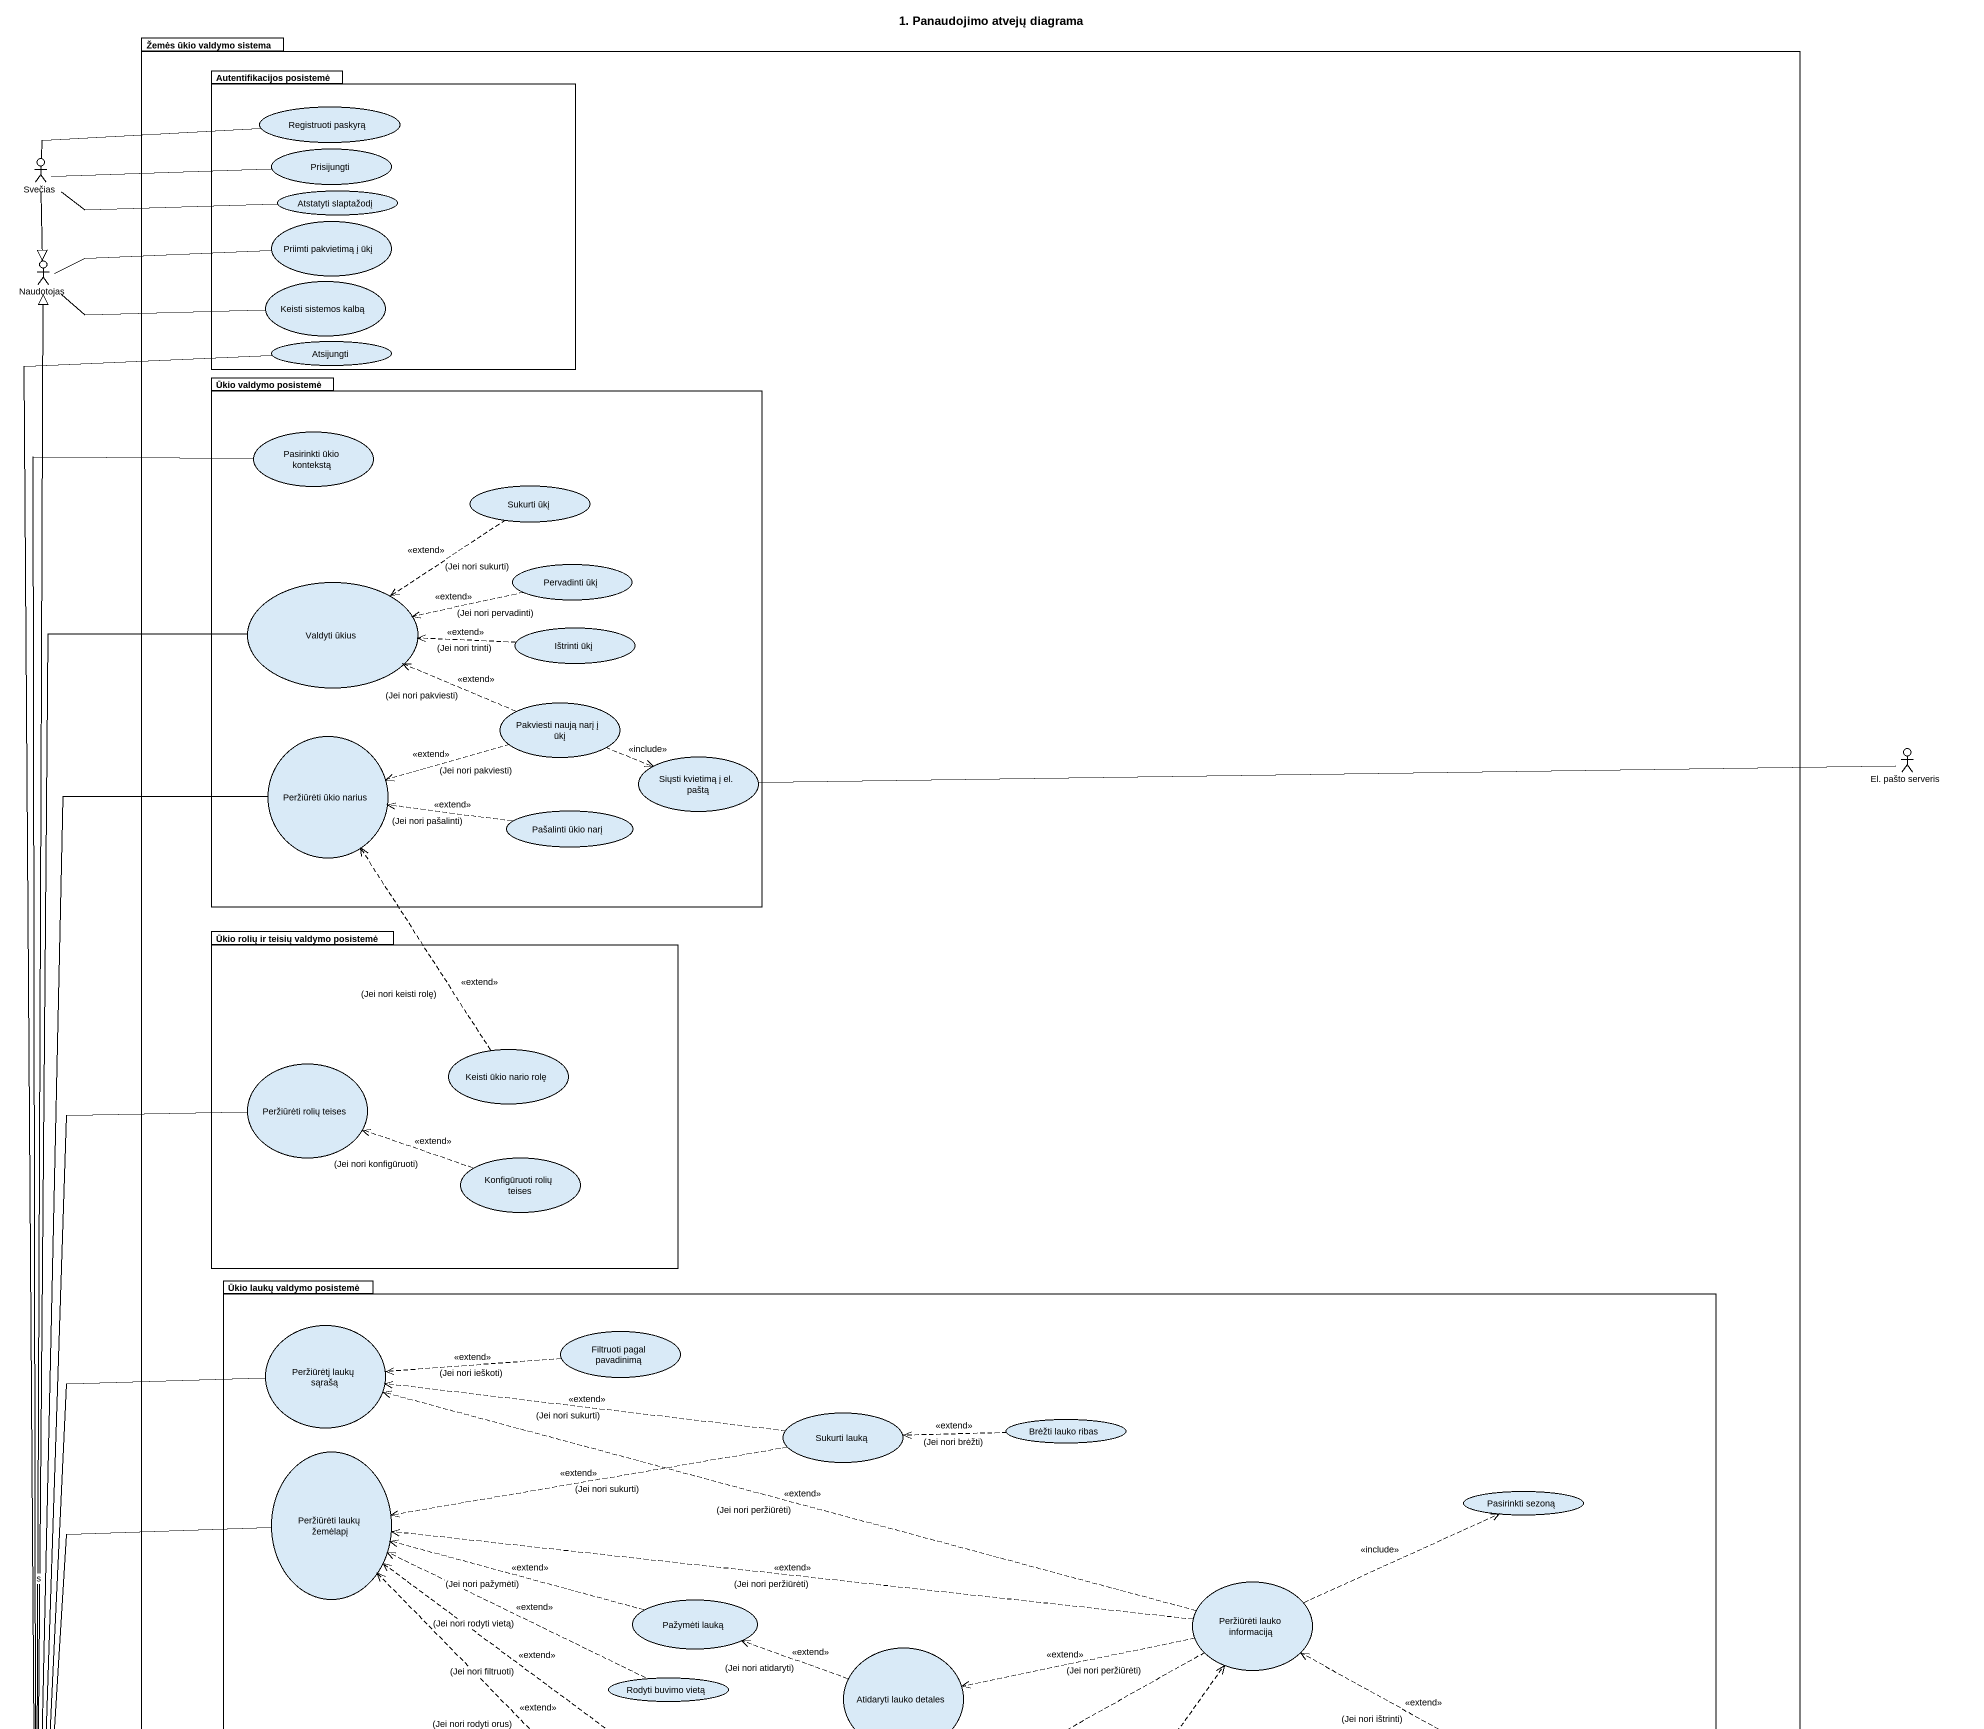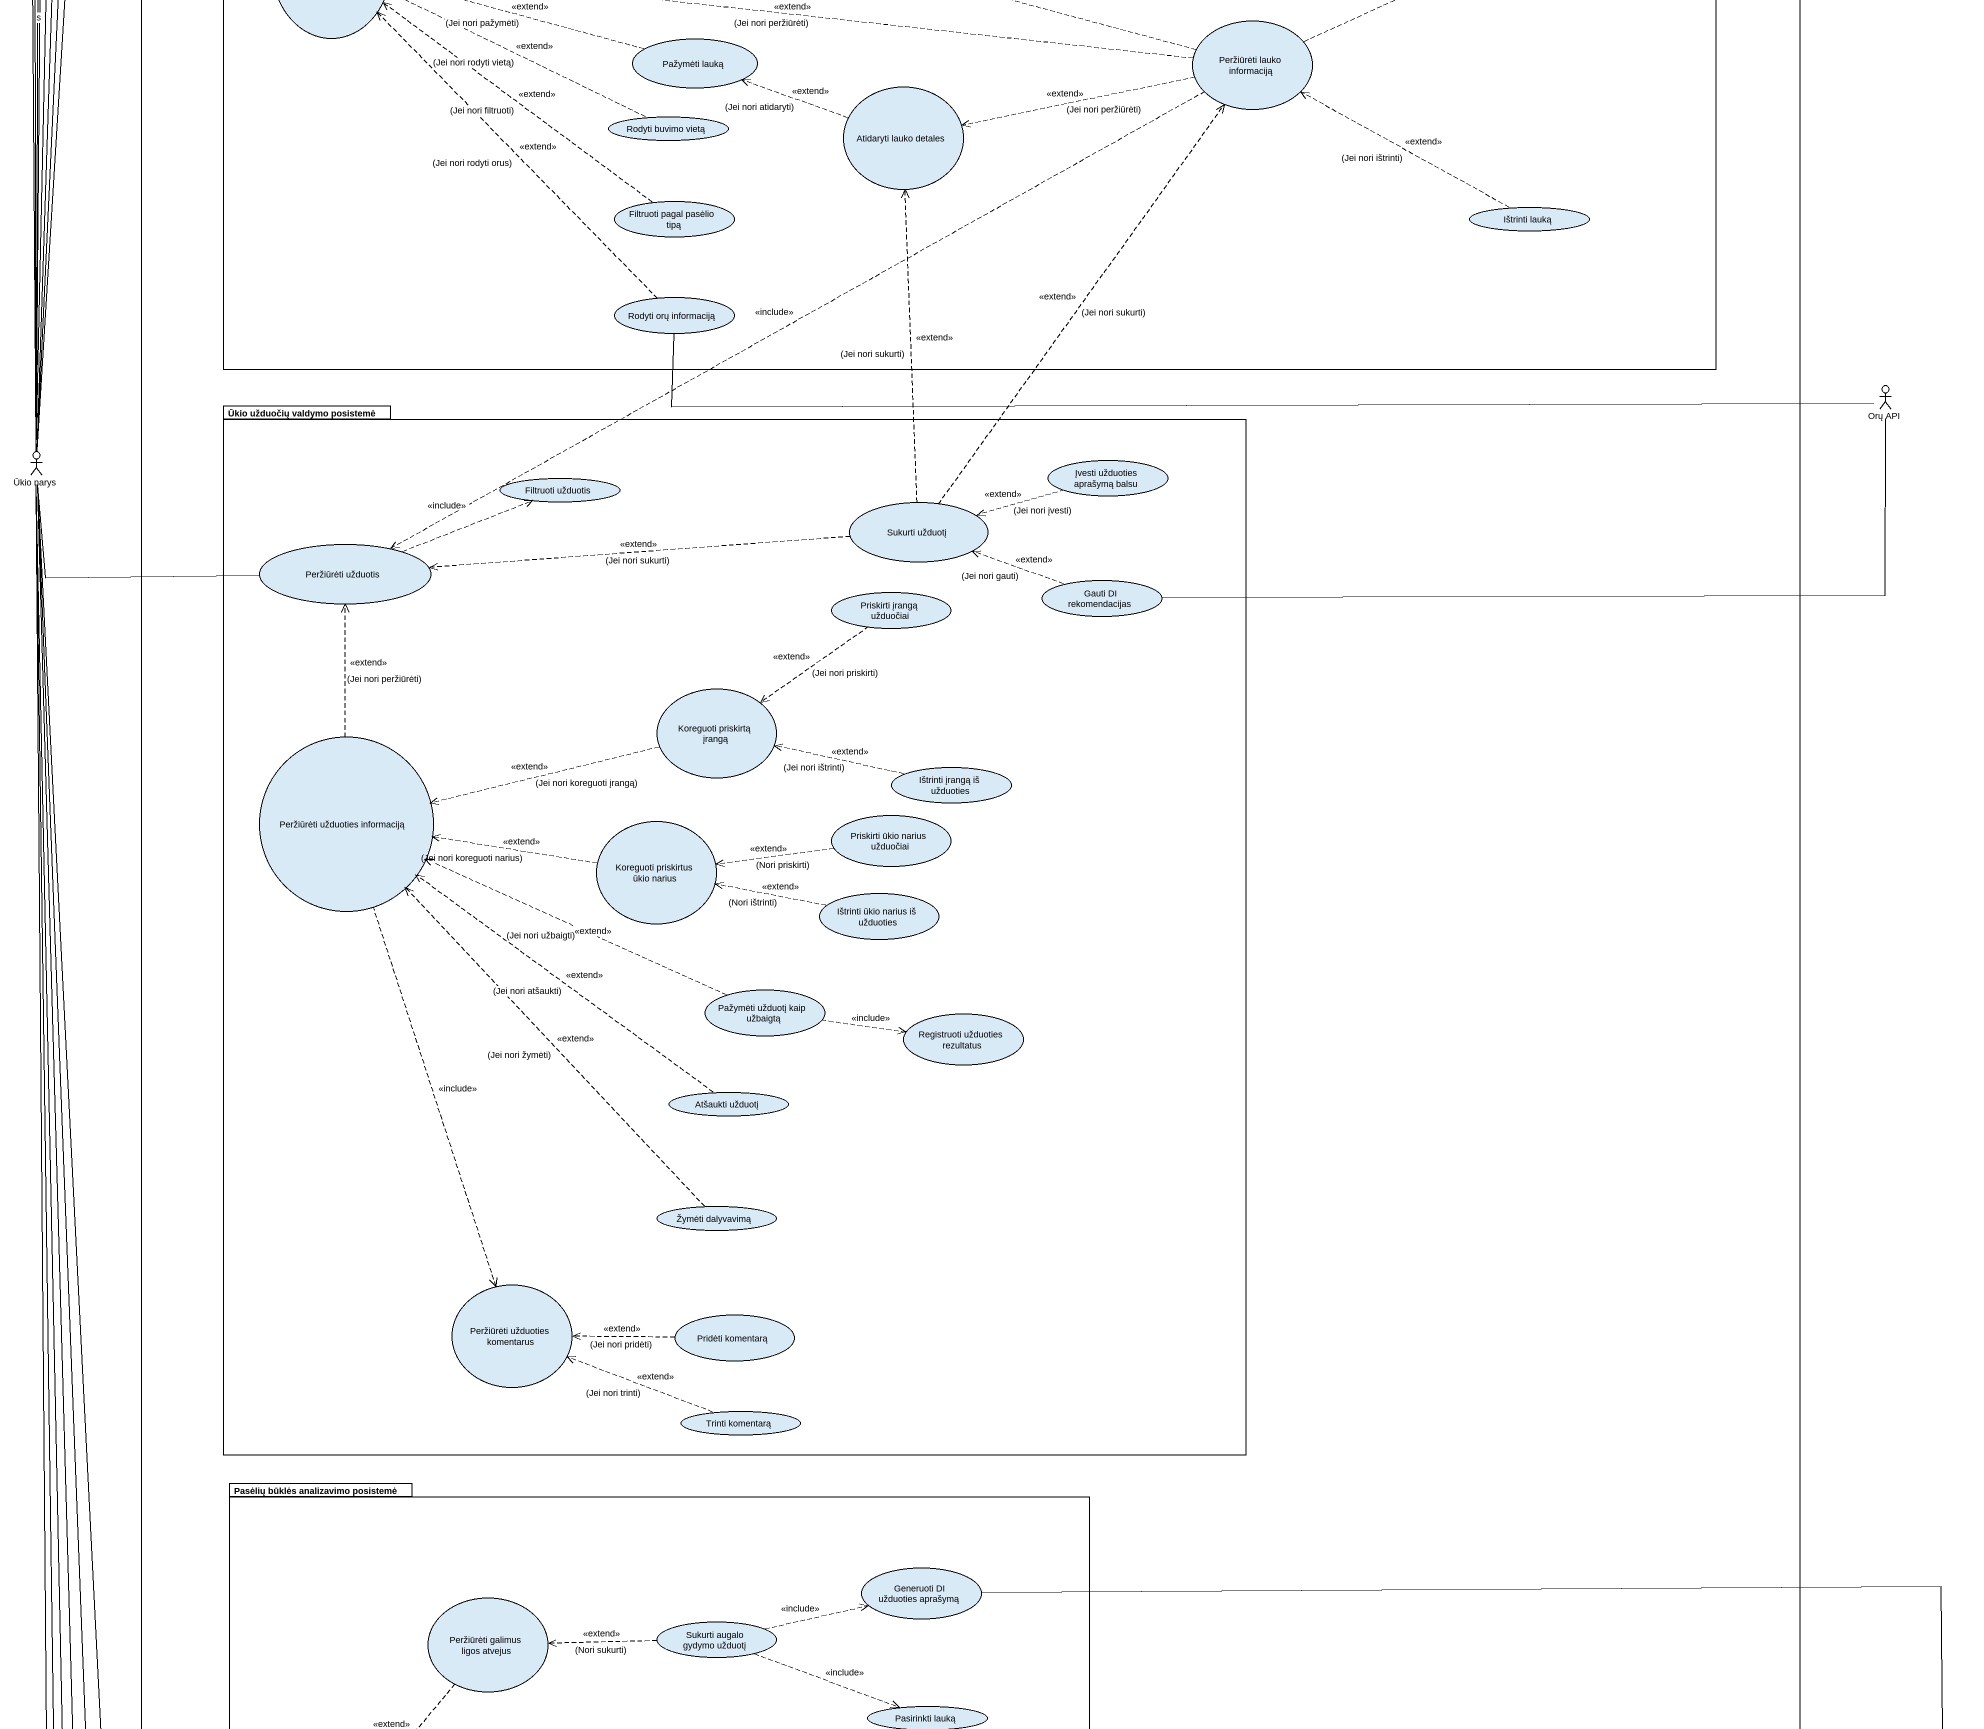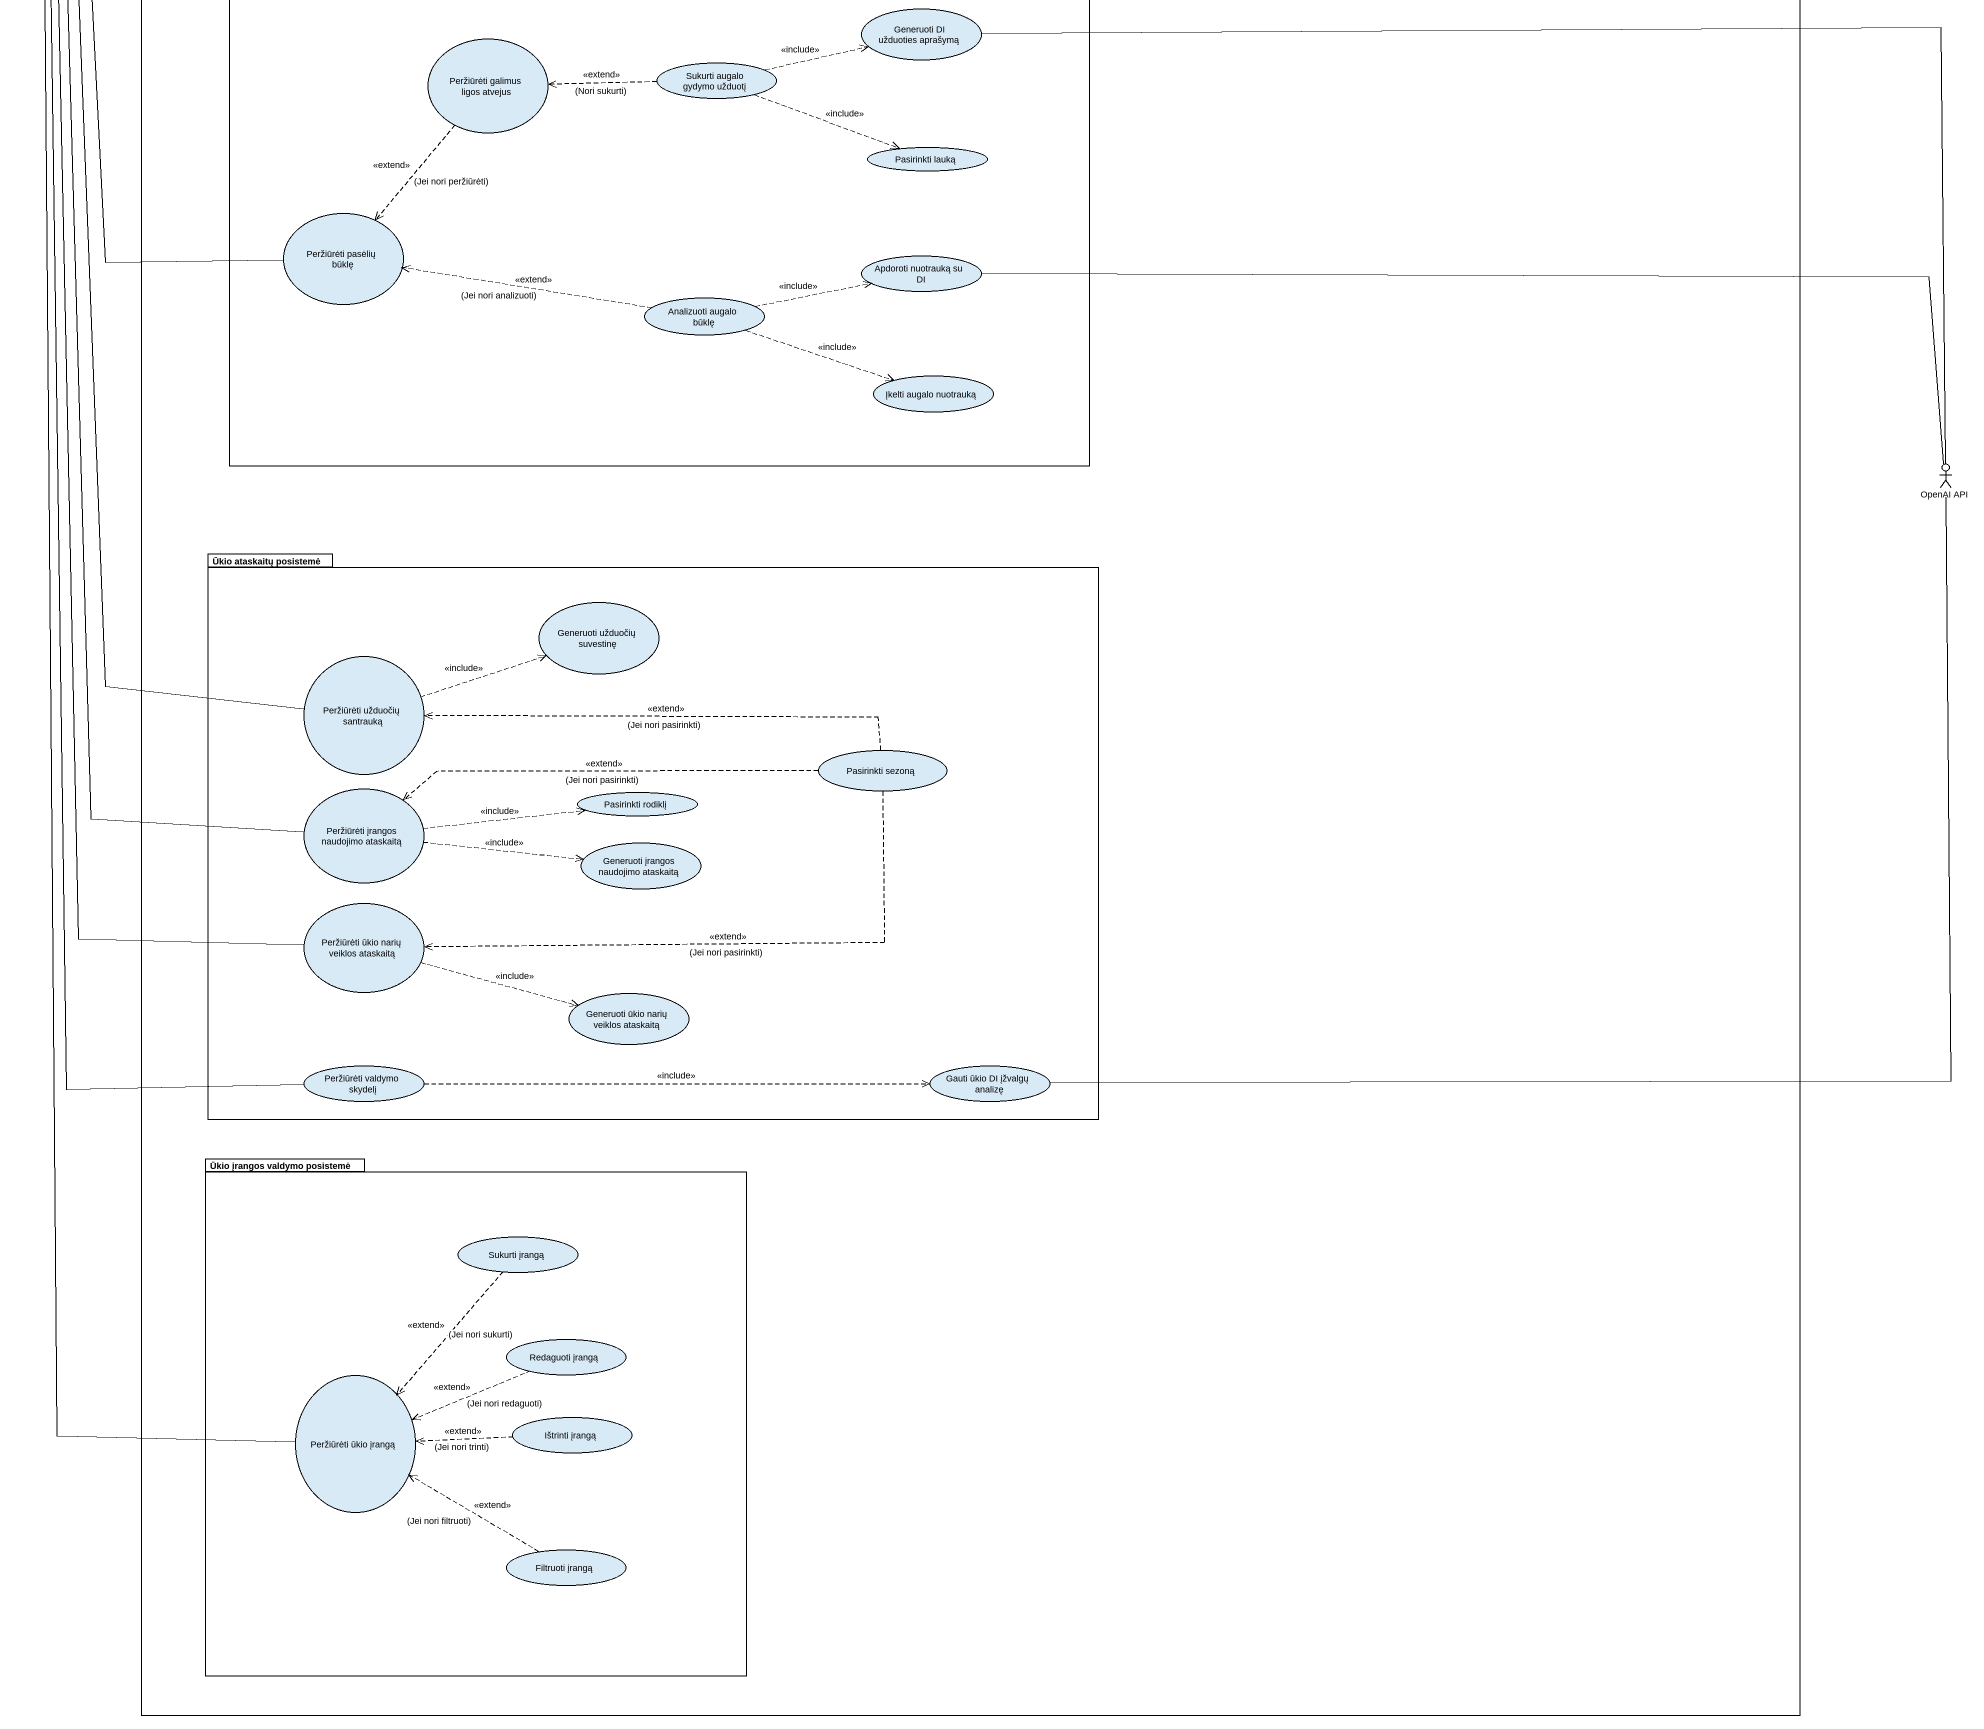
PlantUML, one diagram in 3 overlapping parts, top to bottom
@startuml
title 1. Panaudojimo atvejų diagrama
package "Žemės ūkio valdymo sistema" as Žemės_ūkio_valdymo_sistema {
  package "Autentifikacijos posistemė" as Autentifikacijos_posistemė {
    usecase "Registruoti paskyrą" as Registruoti_paskyrą
    usecase Prisijungti
    usecase "Atstatyti slaptažodį" as Atstatyti_slaptažodį
    usecase "Priimti pakvietimą į ūkį" as Priimti_pakvietimą_į_ūkį
    usecase "Keisti sistemos kalbą" as Keisti_sistemos_kalbą
    usecase Atsijungti
  }
  package "Ūkio valdymo posistemė" as Ūkio_valdymo_posistemė {
    usecase "Pasirinkti ūkio kontekstą" as Pasirinkti_ūkio_kontekstą
    usecase "Sukurti ūkį" as Sukurti_ūkį
    usecase "Valdyti ūkius" as Valdyti_ūkius
    usecase "Pervadinti ūkį" as Pervadinti_ūkį
    usecase "Ištrinti ūkį" as Ištrinti_ūkį
    usecase "Pakviesti naują narį į ūkį" as Pakviesti_naują_narį_į_ūkį
    usecase "Peržiūrėti ūkio narius" as Peržiūrėti_ūkio_narius
    usecase "Siųsti kvietimą į el. paštą" as Siųsti_kvietimą_į_el_paštą
    usecase "Pašalinti ūkio narį" as Pašalinti_ūkio_narį
  }
  package "Ūkio rolių ir teisių valdymo posistemė" as Ūkio_rolių_ir_teisių {
    usecase "Keisti ūkio nario rolę" as Keisti_ūkio_nario_rolę
    usecase "Peržiūrėti rolių teises" as Peržiūrėti_rolių_teises
    usecase "Konfigūruoti rolių teises" as Konfigūruoti_rolių_teises
  }
  package "Ūkio laukų valdymo posistemė" as Ūkio_laukų_valdymo_posistemė {
    usecase "Peržiūrėtj laukų sąrašą" as Peržiūrėtj_laukų_sąrašą
    usecase "Filtruoti pagal pavadinimą" as Filtruoti_pagal_pavadinimą
    usecase "Sukurti lauką" as Sukurti_lauką
    usecase "Brėžti lauko ribas" as Brėžti_lauko_ribas
    usecase "Peržiūrėti laukų žemėlapį" as Peržiūrėti_laukų_žemėlapį
    usecase "Pasirinkti sezoną" as Pasirinkti_sezoną
    usecase "Pažymėti lauką" as Pažymėti_lauką
    usecase "Peržiūrėti lauko informaciją" as Peržiūrėti_lauko_informaciją
    usecase "Rodyti buvimo vietą" as Rodyti_buvimo_vietą
    usecase "Atidaryti lauko detales" as Atidaryti_lauko_detales
    usecase "Filtruoti pagal pasėlio tipą" as Filtruoti_pagal_pasėlio_tipą
    usecase "Ištrinti lauką" as Ištrinti_lauką
    usecase "Rodyti orų informaciją" as Rodyti_orų_informaciją
  }
  package "Ūkio užduočių valdymo posistemė" as Ūkio_užduočių_valdymo {
    usecase "Įvesti užduoties aprašymą balsu" as Įvesti_užduoties_aprašymą
    usecase "Filtruoti užduotis" as Filtruoti_užduotis
    usecase "Sukurti užduotį" as Sukurti_užduotį
    usecase "Peržiūrėti užduotis" as Peržiūrėti_užduotis
    usecase "Gauti DI rekomendacijas" as Gauti_DI_rekomendacijas
    usecase "Priskirti įrangą užduočiai" as Priskirti_įrangą_užduočiai
    usecase "Koreguoti priskirtą įrangą" as Koreguoti_priskirtą_įrangą
    usecase "Peržiūrėti užduoties informaciją" as Peržiūrėti_užduoties
    usecase "Ištrinti įrangą iš užduoties" as Ištrinti_įrangą_iš_užduoties
    usecase "Koreguoti priskirtus ūkio narius" as Koreguoti_priskirtus_ūkio
    usecase "Priskirti ūkio narius užduočiai" as Priskirti_ūkio_narius
    usecase "Ištrinti ūkio narius iš užduoties" as Ištrinti_ūkio_narius_iš
    usecase "Pažymėti užduotį kaip užbaigtą" as Pažymėti_užduotį_kaip
    usecase "Registruoti užduoties rezultatus" as Registruoti_užduoties
    usecase "Atšaukti užduotį" as Atšaukti_užduotį
    usecase "Žymėti dalyvavimą" as Žymėti_dalyvavimą
    usecase "Peržiūrėti užduoties komentarus" as Peržiūrėti_užduoties_2
    usecase "Pridėti komentarą" as Pridėti_komentarą
    usecase "Trinti komentarą" as Trinti_komentarą
  }
  package "Pasėlių būklės analizavimo posistemė" as Pasėlių_būklės_analizavimo {
    usecase "Generuoti DI užduoties aprašymą" as Generuoti_DI_užduoties
    usecase "Peržiūrėti galimus ligos atvejus" as Peržiūrėti_galimus_ligos
    usecase "Sukurti augalo gydymo užduotį" as Sukurti_augalo_gydymo
    usecase "Pasirinkti lauką" as Pasirinkti_lauką
    usecase "Peržiūrėti pasėlių būklę" as Peržiūrėti_pasėlių_būklę
    usecase "Apdoroti nuotrauką su DI" as Apdoroti_nuotrauką_su_DI
    usecase "Analizuoti augalo būklę" as Analizuoti_augalo_būklę
    usecase "Įkelti augalo nuotrauką" as Įkelti_augalo_nuotrauką
  }
  package "Ūkio ataskaitų posistemė" as Ūkio_ataskaitų_posistemė {
    usecase "Generuoti užduočių suvestinę" as Generuoti_užduočių_suvestinę
    usecase "Peržiūrėti užduočių santrauką" as Peržiūrėti_užduočių
    usecase "Pasirinkti sezoną" as Pasirinkti_sezoną_2
    usecase "Peržiūrėti įrangos naudojimo ataskaitą" as Peržiūrėti_įrangos
    usecase "Pasirinkti rodiklį" as Pasirinkti_rodiklį
    usecase "Generuoti įrangos naudojimo ataskaitą" as Generuoti_įrangos_naudojimo
    usecase "Peržiūrėti ūkio narių veiklos ataskaitą" as Peržiūrėti_ūkio_narių
    usecase "Generuoti ūkio narių veiklos ataskaitą" as Generuoti_ūkio_narių
    usecase "Peržiūrėti valdymo skydelį" as Peržiūrėti_valdymo_skydelį
    usecase "Gauti ūkio DI įžvalgų analizę" as Gauti_ūkio_DI_įžvalgų
  }
  package "Ūkio įrangos valdymo posistemė" as Ūkio_įrangos_valdymo {
    usecase "Sukurti įrangą" as Sukurti_įrangą
    usecase "Redaguoti įrangą" as Redaguoti_įrangą
    usecase "Peržiūrėti ūkio įrangą" as Peržiūrėti_ūkio_įrangą
    usecase "Ištrinti įrangą" as Ištrinti_įrangą
    usecase "Filtruoti įrangą" as Filtruoti_įrangą
  }
}
actor Svečias
actor Naudotojas
actor "El. pašto serveris" as El_pašto_serveris
actor "Orų API" as Orų_API
actor "Ūkio narys" as Ūkio_narys
actor "OpenAI API" as OpenAI_API
Svečias -right- Registruoti_paskyrą
Svečias -right- Prisijungti
Svečias -right- Atstatyti_slaptažodį
Svečias --|> Naudotojas
Naudotojas -right- Priimti_pakvietimą_į_ūkį
Naudotojas -right- Keisti_sistemos_kalbą
Sukurti_ūkį ..> Valdyti_ūkius : <<extend>>\n(Jei nori sukurti)
Pervadinti_ūkį .left.> Valdyti_ūkius : <<extend>>\n(Jei nori pervadinti)
Ištrinti_ūkį .left.> Valdyti_ūkius : <<extend>>\n(Jei nori trinti)
Pakviesti_naują_narį_į_ūkį .left.> Valdyti_ūkius : <<extend>>\n(Jei nori pakviesti)
Pakviesti_naują_narį_į_ūkį .left.> Peržiūrėti_ūkio_narius : <<extend>>\n(Jei nori pakviesti)
Pakviesti_naują_narį_į_ūkį .right.> Siųsti_kvietimą_į_el_paštą : <<include>>
El_pašto_serveris -left- Siųsti_kvietimą_į_el_paštą
Pašalinti_ūkio_narį .left.> Peržiūrėti_ūkio_narius : <<extend>>\n(Jei nori pašalinti)
Keisti_ūkio_nario_rolę .up.> Peržiūrėti_ūkio_narius : <<extend>>\n(Jei nori keisti rolę)
Konfigūruoti_rolių_teises .left.> Peržiūrėti_rolių_teises : <<extend>>\n(Jei nori konfigūruoti)
Filtruoti_pagal_pavadinimą .left.> Peržiūrėtj_laukų_sąrašą : <<extend>>\n(Jei nori ieškoti)
Sukurti_lauką .left.> Peržiūrėtj_laukų_sąrašą : <<extend>>\n(Jei nori sukurti)
Sukurti_lauką .left.> Peržiūrėti_laukų_žemėlapį : <<extend>>\n(Jei nori sukurti)
Brėžti_lauko_ribas .left.> Sukurti_lauką : <<extend>>\n(Jei nori brėžti)
Pažymėti_lauką .left.> Peržiūrėti_laukų_žemėlapį : <<extend>>\n(Jei nori pažymėti)
Peržiūrėti_lauko_informaciją .left.> Peržiūrėtj_laukų_sąrašą : <<extend>>\n(Jei nori peržiūrėti)
Peržiūrėti_lauko_informaciją .left.> Peržiūrėti_laukų_žemėlapį : <<extend>>\n(Jei nori peržiūrėti)
Peržiūrėti_lauko_informaciją .right.> Pasirinkti_sezoną : <<include>>
Peržiūrėti_lauko_informaciją .left.> Atidaryti_lauko_detales : <<extend>>\n(Jei nori peržiūrėti)
Peržiūrėti_lauko_informaciją .left.> Peržiūrėti_užduotis : <<include>>
Rodyti_buvimo_vietą .left.> Peržiūrėti_laukų_žemėlapį : <<extend>>\n(Jei nori rodyti vietą)
Atidaryti_lauko_detales .left.> Pažymėti_lauką : <<extend>>\n(Jei nori atidaryti)
Filtruoti_pagal_pasėlio_tipą .up.> Peržiūrėti_laukų_žemėlapį : <<extend>>\n(Jei nori filtruoti)
Ištrinti_lauką .left.> Peržiūrėti_lauko_informaciją : <<extend>>\n(Jei nori ištrinti)
Rodyti_orų_informaciją .up.> Peržiūrėti_laukų_žemėlapį : <<extend>>\n(Jei nori rodyti orus)
Rodyti_orų_informaciją -right- Orų_API
Orų_API -left- Gauti_DI_rekomendacijas
Ūkio_narys -up-|> Naudotojas
Ūkio_narys -up- Atsijungti
Ūkio_narys -up- Pasirinkti_ūkio_kontekstą
Ūkio_narys -up- Valdyti_ūkius
Ūkio_narys -up- Peržiūrėti_ūkio_narius
Ūkio_narys -up- Peržiūrėti_rolių_teises
Ūkio_narys -up- Peržiūrėtj_laukų_sąrašą : s
Ūkio_narys -up- Peržiūrėti_laukų_žemėlapį
Ūkio_narys -right- Peržiūrėti_užduotis
Ūkio_narys -- Peržiūrėti_pasėlių_būklę
Ūkio_narys -- Peržiūrėti_užduočių
Ūkio_narys -- Peržiūrėti_įrangos
Įvesti_užduoties_aprašymą .left.> Sukurti_užduotį : <<extend>>\n(Jei nori įvesti)
Sukurti_užduotį .up.> Peržiūrėti_lauko_informaciją : <<extend>>\n(Jei nori sukurti)
Sukurti_užduotį .up.> Atidaryti_lauko_detales : <<extend>>\n(Jei nori sukurti)
Sukurti_užduotį .left.> Peržiūrėti_užduotis : <<extend>>\n(Jei nori sukurti)
Peržiūrėti_užduotis .right.> Filtruoti_užduotis : <<include>>
Gauti_DI_rekomendacijas .left.> Sukurti_užduotį : <<extend>>\n(Jei nori gauti)
Priskirti_įrangą_užduočiai ..> Koreguoti_priskirtą_įrangą : <<extend>>\n(Jei nori priskirti)
Koreguoti_priskirtą_įrangą .left.> Peržiūrėti_užduoties : <<extend>>\n(Jei nori koreguoti įrangą)
Peržiūrėti_užduoties .up.> Peržiūrėti_užduotis : <<extend>>\n(Jei nori peržiūrėti)
Peržiūrėti_užduoties ..> Peržiūrėti_užduoties_2 : <<include>>
Ištrinti_įrangą_iš_užduoties .left.> Koreguoti_priskirtą_įrangą : <<extend>>\n(Jei nori ištrinti)
Koreguoti_priskirtus_ūkio .left.> Peržiūrėti_užduoties : <<extend>>\n(Jei nori koreguoti narius)
Priskirti_ūkio_narius .left.> Koreguoti_priskirtus_ūkio : <<extend>>\n(Nori priskirti)
Ištrinti_ūkio_narius_iš .left.> Koreguoti_priskirtus_ūkio : <<extend>>\n(Nori ištrinti)
Pažymėti_užduotį_kaip .left.> Peržiūrėti_užduoties : <<extend>>\n(Jei nori užbaigti)
Pažymėti_užduotį_kaip .right.> Registruoti_užduoties : <<include>>
Atšaukti_užduotį .up.> Peržiūrėti_užduoties : <<extend>>\n(Jei nori atšaukti)
Žymėti_dalyvavimą .up.> Peržiūrėti_užduoties : <<extend>>\n(Jei nori žymėti)
Pridėti_komentarą .left.> Peržiūrėti_užduoties_2 : <<extend>>\n(Jei nori pridėti)
Trinti_komentarą .left.> Peržiūrėti_užduoties_2 : <<extend>>\n(Jei nori trinti)
Peržiūrėti_galimus_ligos ..> Peržiūrėti_pasėlių_būklę : <<extend>>\n(Jei nori peržiūrėti)
Sukurti_augalo_gydymo .right.> Generuoti_DI_užduoties : <<include>>
Sukurti_augalo_gydymo .left.> Peržiūrėti_galimus_ligos : <<extend>>\n(Nori sukurti)
Sukurti_augalo_gydymo .right.> Pasirinkti_lauką : <<include>>
Analizuoti_augalo_būklę .left.> Peržiūrėti_pasėlių_būklę : <<extend>>\n(Jei nori analizuoti)
Analizuoti_augalo_būklę .right.> Apdoroti_nuotrauką_su_DI : <<include>>
Analizuoti_augalo_būklę .right.> Įkelti_augalo_nuotrauką : <<include>>
OpenAI_API -left- Generuoti_DI_užduoties
OpenAI_API -left- Apdoroti_nuotrauką_su_DI
OpenAI_API -- Gauti_ūkio_DI_įžvalgų
Peržiūrėti_užduočių .right.> Generuoti_užduočių_suvestinę : <<include>>
Pasirinkti_sezoną_2 .left.> Peržiūrėti_užduočių : <<extend>>\n(Jei nori pasirinkti)
Pasirinkti_sezoną_2 .left.> Peržiūrėti_įrangos : <<extend>>\n(Jei nori pasirinkti)
Pasirinkti_sezoną_2 .left.> Peržiūrėti_ūkio_narių : <<extend>>\n(Jei nori pasirinkti)
Peržiūrėti_įrangos .right.> Pasirinkti_rodiklį : <<include>>
Peržiūrėti_įrangos .right.> Generuoti_įrangos_naudojimo : <<include>>
Peržiūrėti_ūkio_narių -up- Ūkio_narys
Peržiūrėti_ūkio_narių .right.> Generuoti_ūkio_narių : <<include>>
Peržiūrėti_valdymo_skydelį -up- Ūkio_narys
Peržiūrėti_valdymo_skydelį .right.> Gauti_ūkio_DI_įžvalgų : <<include>>
Sukurti_įrangą ..> Peržiūrėti_ūkio_įrangą : <<extend>>\n(Jei nori sukurti)
Redaguoti_įrangą .left.> Peržiūrėti_ūkio_įrangą : <<extend>>\n(Jei nori redaguoti)
Peržiūrėti_ūkio_įrangą -up- Ūkio_narys
Ištrinti_įrangą .left.> Peržiūrėti_ūkio_įrangą : <<extend>>\n(Jei nori trinti)
Filtruoti_įrangą .left.> Peržiūrėti_ūkio_įrangą : <<extend>>\n(Jei nori filtruoti)
@enduml
